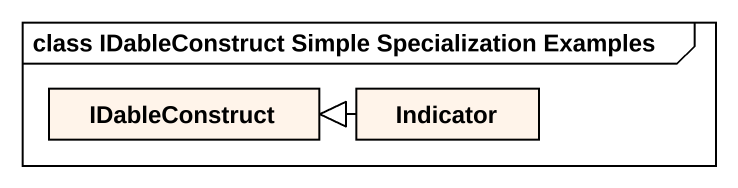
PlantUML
@startuml
mainframe class IDableConstruct Simple Specialization Examples
hide circle
hide empty members
class IDableConstruct #FFF4EA
class Indicator #FFF4EA
Indicator -left-|> IDableConstruct
@enduml
